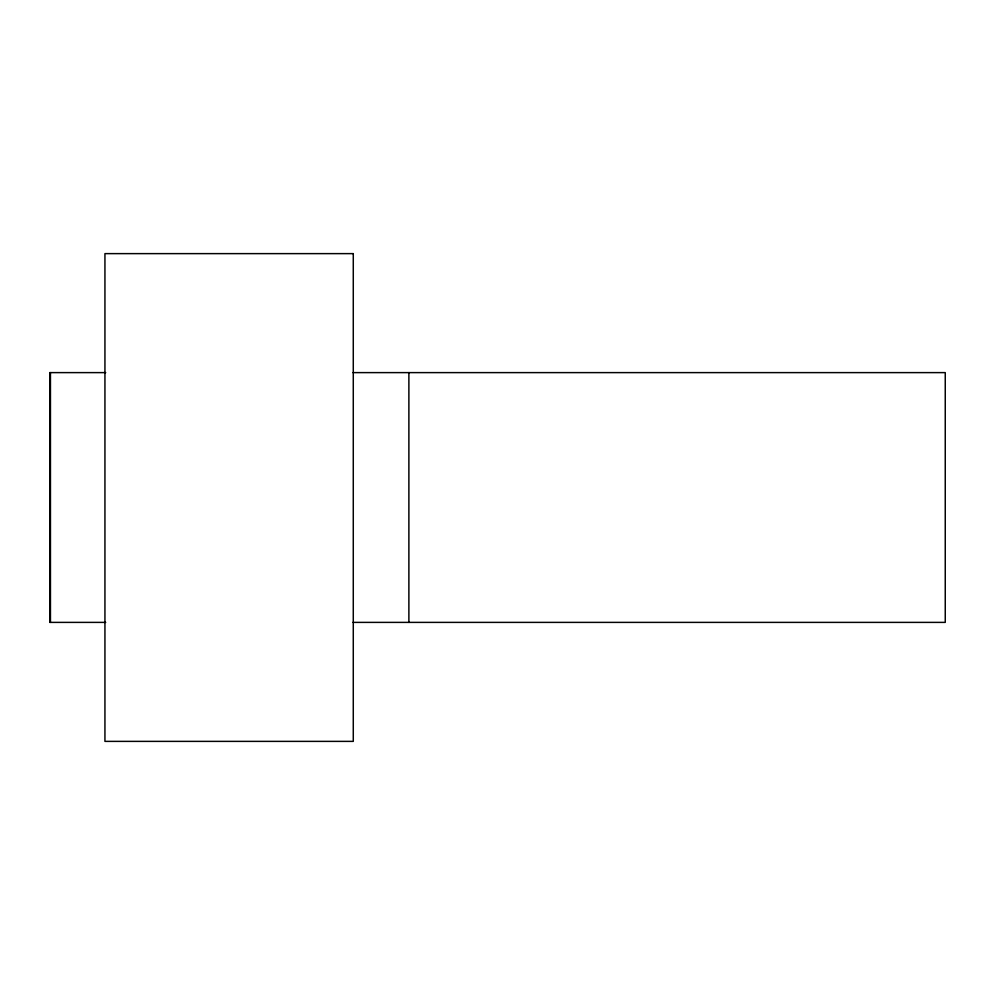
<?xml version="1.0" encoding="UTF-8"?>
<svg xmlns="http://www.w3.org/2000/svg" width="995" height="995" viewBox="0 0 995 995"><rect width="100%" height="100%" fill="white"/><g stroke="black" fill="none" stroke-linecap="round" stroke-linejoin="round"><path stroke-width="1.49" d="M105.719 372.615L49.75 372.615L49.75 622.385L105.719 622.385M352.914 372.615L945.25 372.615L945.25 622.385L352.914 622.385M408.883 372.615L408.883 622.385M50.447 372.615L50.447 622.385M353.275 253.625L104.935 253.625L104.935 741.375L353.275 741.375L353.275 253.625"/></g></svg>
